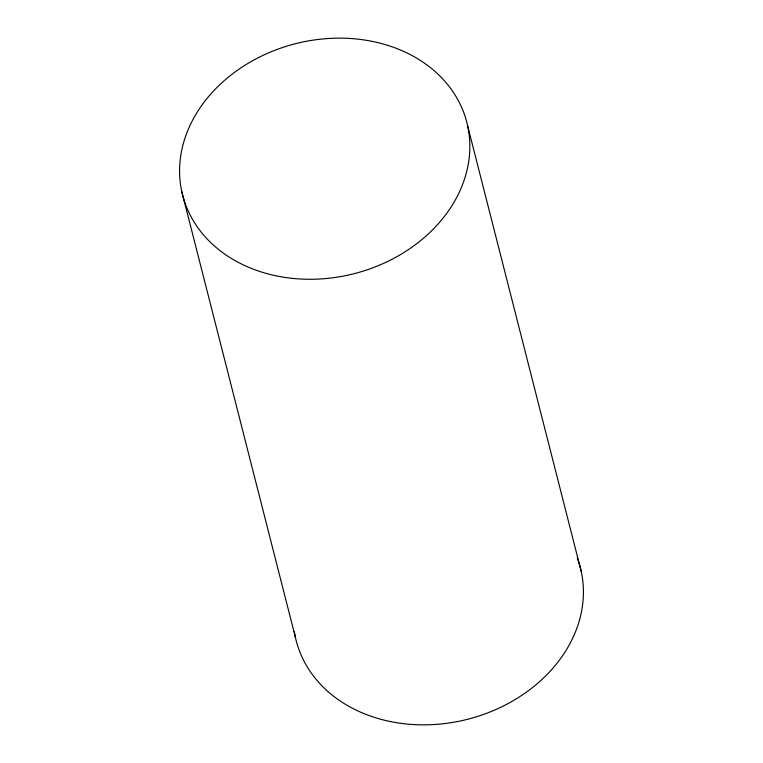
<?xml version="1.0" encoding="UTF-8"?>
<svg xmlns="http://www.w3.org/2000/svg" width="763" height="763" viewBox="0 0 763 763"><rect width="100%" height="100%" fill="white"/><g stroke="black" fill="none" stroke-linecap="round" stroke-linejoin="round"><path stroke-width="1.14" d="M467.681 126.019A146.687 118.666 -14.3 0 1 274.823 275.557A146.687 118.666 -14.3 0 1 231.628 74.555A146.687 118.666 -14.3 0 1 467.681 126.019L581.263 571.601M181.737 191.399L295.319 636.981M577.248 557.953A146.687 118.666 -14.3 0 1 468.463 719.061A146.687 118.666 -14.3 0 1 294.318 631.554"/></g></svg>
